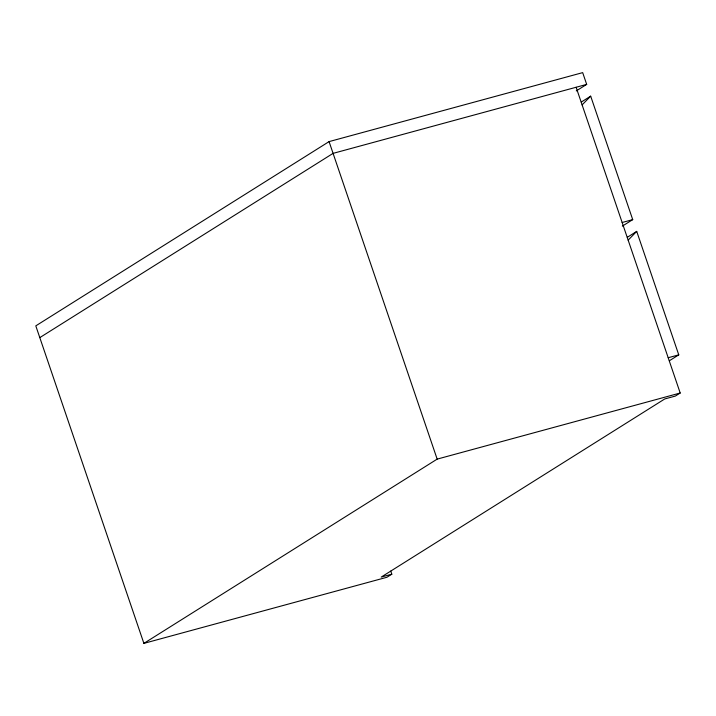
<?xml version="1.0" encoding="UTF-8"?>
<svg xmlns="http://www.w3.org/2000/svg" width="716" height="716" viewBox="0 0 716 716"><rect width="100%" height="100%" fill="white"/><g stroke="black" fill="none" stroke-linecap="round" stroke-linejoin="round"><path stroke-width="1.07" d="M582.117 104.903L590.682 96.15L632.72 219.624L622.338 226.14M628.156 240.137L636.721 231.384L678.759 354.859L669.326 360.783M576.273 90.923L586.681 84.39L582.681 72.629L329.074 141.607L35.8 325.861L143.889 643.371L386.926 577.266L391.813 574.196L390.748 571.082M39.801 337.621L333.083 153.367L586.681 84.39M581.249 102.075L590.682 96.15M627.288 237.309L636.721 231.384M143.889 643.371L437.163 459.117L680.2 393.012L576.112 87.263M680.2 393.012L675.313 396.082L664.743 398.955L381.243 577.069L391.813 574.196M622.15 222.497L632.72 219.624M668.189 357.731L678.759 354.859M329.074 141.607L437.163 459.117"/></g></svg>
